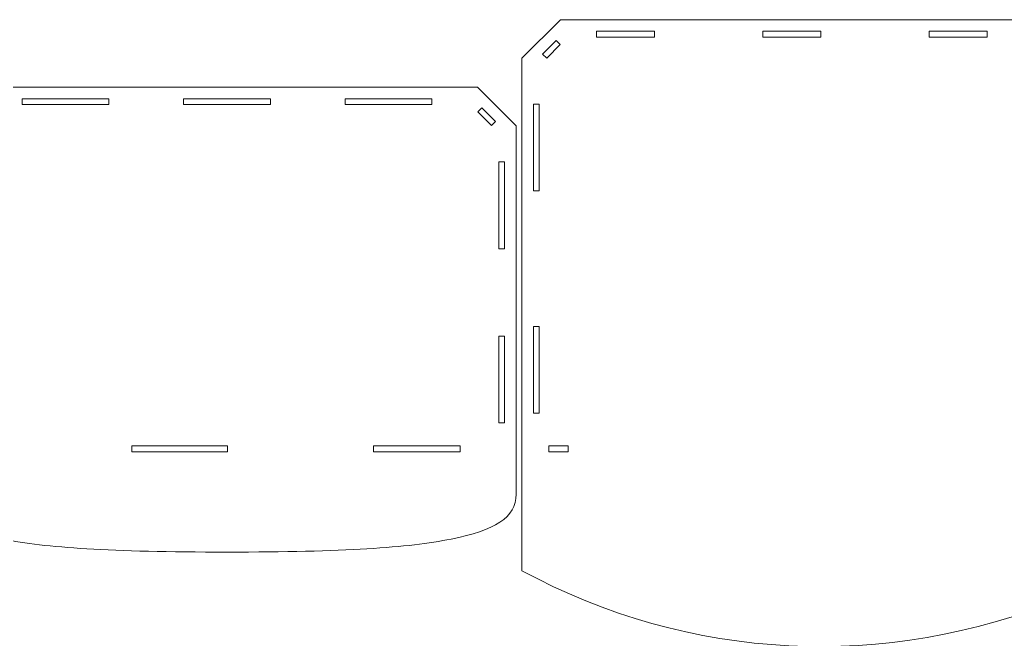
# Model space of a CAD drawing. Header units: millimetres. Extents: x -1649 to 1065, y -1734 to 2335.
# Drawn here: x -593 to -81, y -527 to -206 of the extents above; entities that cross this region are included whole.
import ezdxf

# ---------------------------------------------------------------- set-up
doc = ezdxf.new("R2010")
doc.units = ezdxf.units.MM
doc.header["$MEASUREMENT"] = 0
doc.layers.add('Camada 1', color=7, linetype='Continuous')

msp = doc.modelspace()

# ---------------------------------------------------------------- linework, layer by layer
at = {"layer": 'Camada 1', "color": 250, "lineweight": 20}
for points, knots in [([(-355.1404, -241.0338), (-355.1404, -241.0338), (-615.1403, -241.0338), (-615.1403, -241.0338), (-615.1403, -241.0338), (-615.1403, -241.0338), (-635.1403, -261.0338), (-635.1403, -261.0338), (-635.1403, -261.0338), (-635.1403, -261.0338), (-785.1403, -261.0338), (-785.1403, -261.0338), (-785.1403, -261.0338), (-785.1403, -261.0338), (-785.1403, -226.0338), (-785.1403, -226.0338), (-785.1403, -226.0338), (-785.1403, -226.0338), (-805.1403, -206.0338), (-805.1403, -206.0338), (-805.1403, -206.0338), (-805.1403, -206.0338), (-1045.1402, -206.0338), (-1045.1402, -206.0338), (-1045.1402, -206.0338), (-1045.1402, -206.0338), (-1065.1402, -226.0338), (-1065.1402, -226.0338), (-1065.1402, -226.0338), (-1065.1402, -226.0338), (-1065.1402, -491.6908), (-1065.1402, -491.6908), (-1065.1402, -491.6908), (-978.7741, -538.5538), (-875.8428, -543.8264), (-785.1403, -506.0337), (-785.1403, -506.0337), (-785.1403, -506.0337), (-785.1403, -436.0337), (-785.1403, -436.0337), (-785.1403, -436.0337), (-785.1403, -436.0337), (-775.1403, -436.0337), (-775.1403, -436.0337), (-775.1403, -436.0337), (-767.9801, -455.8384), (-749.1783, -469.0337), (-728.119, -469.0337), (-728.119, -469.0337), (-728.119, -469.0337), (-697.1616, -469.0337), (-697.1616, -469.0337), (-697.1616, -469.0337), (-676.1023, -469.0337), (-657.3005, -455.8384), (-650.1403, -436.0337), (-650.1403, -436.0337), (-650.1403, -436.0337), (-635.1403, -436.0337), (-635.1403, -436.0337), (-635.1403, -436.0337), (-635.1403, -436.0337), (-635.1403, -452.0337), (-635.1403, -452.0337), (-635.1403, -452.0337), (-635.1403, -464.2559), (-623.8903, -470.7837), (-601.3903, -475.2837), (-601.3903, -475.2837), (-578.8903, -479.7837), (-546.2515, -482.0337), (-485.1404, -482.0337), (-485.1404, -482.0337), (-424.0293, -482.0337), (-391.3904, -479.7837), (-368.8904, -475.2837), (-368.8904, -475.2837), (-346.3904, -470.7837), (-335.1404, -464.2559), (-335.1404, -452.0337), (-335.1404, -452.0337), (-335.1404, -452.0337), (-335.1404, -261.0338), (-335.1404, -261.0338), (-335.1404, -261.0338), (-335.1404, -261.0338), (-355.1404, -241.0338), (-355.1404, -241.0338)], [0, 0, 0, 0, 0.04347826, 0.04347826, 0.04347826, 0.04347826, 0.08695652, 0.08695652, 0.08695652, 0.08695652, 0.13043478, 0.13043478, 0.13043478, 0.13043478, 0.17391304, 0.17391304, 0.17391304, 0.17391304, 0.2173913, 0.2173913, 0.2173913, 0.2173913, 0.26086957, 0.26086957, 0.26086957, 0.26086957, 0.30434783, 0.30434783, 0.30434783, 0.30434783, 0.34782609, 0.34782609, 0.34782609, 0.34782609, 0.39130435, 0.39130435, 0.39130435, 0.39130435, 0.43478261, 0.43478261, 0.43478261, 0.43478261, 0.47826087, 0.47826087, 0.47826087, 0.47826087, 0.52173913, 0.52173913, 0.52173913, 0.52173913, 0.56521739, 0.56521739, 0.56521739, 0.56521739, 0.60869565, 0.60869565, 0.60869565, 0.60869565, 0.65217391, 0.65217391, 0.65217391, 0.65217391, 0.69565217, 0.69565217, 0.69565217, 0.69565217, 0.73913043, 0.73913043, 0.73913043, 0.73913043, 0.7826087, 0.7826087, 0.7826087, 0.7826087, 0.82608696, 0.82608696, 0.82608696, 0.82608696, 0.86956522, 0.86956522, 0.86956522, 0.86956522, 0.91304348, 0.91304348, 0.91304348, 0.91304348, 1, 1, 1, 1]), ([(97.8595, -436.0337), (97.8595, -436.0337), (97.8595, -452.0337), (97.8595, -452.0337), (97.8595, -452.0337), (97.8595, -464.2559), (109.1095, -470.7837), (131.6095, -475.2837), (131.6095, -475.2837), (154.1095, -479.7837), (186.7483, -482.0337), (247.8594, -482.0337), (247.8594, -482.0337), (308.9705, -482.0337), (341.6094, -479.7837), (364.1094, -475.2837), (364.1094, -475.2837), (386.6094, -470.7837), (397.8594, -464.2559), (397.8594, -452.0337), (397.8594, -452.0337), (397.8594, -452.0337), (397.8594, -261.0338), (397.8594, -261.0338), (397.8594, -261.0338), (397.8594, -261.0338), (377.8594, -241.0338), (377.8594, -241.0338), (377.8594, -241.0338), (377.8594, -241.0338), (117.8595, -241.0338), (117.8595, -241.0338), (117.8595, -241.0338), (117.8595, -241.0338), (97.8595, -261.0338), (97.8595, -261.0338), (97.8595, -261.0338), (97.8595, -261.0338), (-52.1405, -261.0338), (-52.1405, -261.0338), (-52.1405, -261.0338), (-52.1405, -261.0338), (-52.1405, -226.0338), (-52.1405, -226.0338), (-52.1405, -226.0338), (-52.1405, -226.0338), (-72.1405, -206.0338), (-72.1405, -206.0338), (-72.1405, -206.0338), (-72.1405, -206.0338), (-312.1404, -206.0338), (-312.1404, -206.0338), (-312.1404, -206.0338), (-312.1404, -206.0338), (-332.1404, -226.0338), (-332.1404, -226.0338), (-332.1404, -226.0338), (-332.1404, -226.0338), (-332.1404, -491.6908), (-332.1404, -491.6908), (-332.1404, -491.6908), (-245.7743, -538.5538), (-142.843, -543.8264), (-52.1405, -506.0337), (-52.1405, -506.0337), (-52.1405, -506.0337), (-52.1405, -436.0337), (-52.1405, -436.0337), (-52.1405, -436.0337), (-52.1405, -436.0337), (-42.1405, -436.0337), (-42.1405, -436.0337), (-42.1405, -436.0337), (-34.9803, -455.8384), (-16.1785, -469.0337), (4.8808, -469.0337), (4.8808, -469.0337), (4.8808, -469.0337), (35.8382, -469.0337), (35.8382, -469.0337), (35.8382, -469.0337), (56.8975, -469.0337), (75.6993, -455.8384), (82.8595, -436.0337), (82.8595, -436.0337), (82.8595, -436.0337), (97.8595, -436.0337), (97.8595, -436.0337)], [0, 0, 0, 0, 0.04347826, 0.04347826, 0.04347826, 0.04347826, 0.08695652, 0.08695652, 0.08695652, 0.08695652, 0.13043478, 0.13043478, 0.13043478, 0.13043478, 0.17391304, 0.17391304, 0.17391304, 0.17391304, 0.2173913, 0.2173913, 0.2173913, 0.2173913, 0.26086957, 0.26086957, 0.26086957, 0.26086957, 0.30434783, 0.30434783, 0.30434783, 0.30434783, 0.34782609, 0.34782609, 0.34782609, 0.34782609, 0.39130435, 0.39130435, 0.39130435, 0.39130435, 0.43478261, 0.43478261, 0.43478261, 0.43478261, 0.47826087, 0.47826087, 0.47826087, 0.47826087, 0.52173913, 0.52173913, 0.52173913, 0.52173913, 0.56521739, 0.56521739, 0.56521739, 0.56521739, 0.60869565, 0.60869565, 0.60869565, 0.60869565, 0.65217391, 0.65217391, 0.65217391, 0.65217391, 0.69565217, 0.69565217, 0.69565217, 0.69565217, 0.73913043, 0.73913043, 0.73913043, 0.73913043, 0.7826087, 0.7826087, 0.7826087, 0.7826087, 0.82608696, 0.82608696, 0.82608696, 0.82608696, 0.86956522, 0.86956522, 0.86956522, 0.86956522, 0.91304348, 0.91304348, 0.91304348, 0.91304348, 1, 1, 1, 1]), ([(-263.4125, -212.0338), (-263.4125, -212.0338), (-263.4125, -215.0338), (-263.4125, -215.0338), (-263.4125, -215.0338), (-263.4125, -215.0338), (-293.4125, -215.0338), (-293.4125, -215.0338), (-293.4125, -215.0338), (-293.4125, -215.0338), (-293.4125, -212.0338), (-293.4125, -212.0338), (-293.4125, -212.0338), (-293.4125, -212.0338), (-263.4125, -212.0338), (-263.4125, -212.0338)], [0, 0, 0, 0, 0.2, 0.2, 0.2, 0.2, 0.4, 0.4, 0.4, 0.4, 0.6, 0.6, 0.6, 0.6, 1, 1, 1, 1]), ([(-177.1404, -212.0338), (-177.1404, -212.0338), (-177.1404, -215.0338), (-177.1404, -215.0338), (-177.1404, -215.0338), (-177.1404, -215.0338), (-207.1404, -215.0338), (-207.1404, -215.0338), (-207.1404, -215.0338), (-207.1404, -215.0338), (-207.1404, -212.0338), (-207.1404, -212.0338), (-207.1404, -212.0338), (-207.1404, -212.0338), (-177.1404, -212.0338), (-177.1404, -212.0338)], [0, 0, 0, 0, 0.2, 0.2, 0.2, 0.2, 0.4, 0.4, 0.4, 0.4, 0.6, 0.6, 0.6, 0.6, 1, 1, 1, 1]), ([(-90.8684, -212.0338), (-90.8684, -212.0338), (-90.8684, -215.0338), (-90.8684, -215.0338), (-90.8684, -215.0338), (-90.8684, -215.0338), (-120.8684, -215.0338), (-120.8684, -215.0338), (-120.8684, -215.0338), (-120.8684, -215.0338), (-120.8684, -212.0338), (-120.8684, -212.0338), (-120.8684, -212.0338), (-120.8684, -212.0338), (-90.8684, -212.0338), (-90.8684, -212.0338)], [0, 0, 0, 0, 0.2, 0.2, 0.2, 0.2, 0.4, 0.4, 0.4, 0.4, 0.6, 0.6, 0.6, 0.6, 1, 1, 1, 1]), ([(-314.3622, -216.7409), (-314.3622, -216.7409), (-312.2409, -218.8622), (-312.2409, -218.8622), (-312.2409, -218.8622), (-312.2409, -218.8622), (-319.312, -225.9333), (-319.312, -225.9333), (-319.312, -225.9333), (-319.312, -225.9333), (-321.4333, -223.812), (-321.4333, -223.812), (-321.4333, -223.812), (-321.4333, -223.812), (-314.3622, -216.7409), (-314.3622, -216.7409)], [0, 0, 0, 0, 0.2, 0.2, 0.2, 0.2, 0.4, 0.4, 0.4, 0.4, 0.6, 0.6, 0.6, 0.6, 1, 1, 1, 1]), ([(-546.4125, -250.0338), (-546.4125, -250.0338), (-591.4124, -250.0338), (-591.4124, -250.0338), (-591.4124, -250.0338), (-591.4124, -250.0338), (-591.4124, -247.0338), (-591.4124, -247.0338), (-591.4124, -247.0338), (-591.4124, -247.0338), (-546.4125, -247.0338), (-546.4125, -247.0338), (-546.4125, -247.0338), (-546.4125, -247.0338), (-546.4125, -250.0338), (-546.4125, -250.0338)], [0, 0, 0, 0, 0.2, 0.2, 0.2, 0.2, 0.4, 0.4, 0.4, 0.4, 0.6, 0.6, 0.6, 0.6, 1, 1, 1, 1]), ([(-507.6404, -250.0338), (-507.6404, -250.0338), (-507.6404, -247.0338), (-507.6404, -247.0338), (-507.6404, -247.0338), (-507.6404, -247.0338), (-462.6404, -247.0338), (-462.6404, -247.0338), (-462.6404, -247.0338), (-462.6404, -247.0338), (-462.6404, -250.0338), (-462.6404, -250.0338), (-462.6404, -250.0338), (-462.6404, -250.0338), (-507.6404, -250.0338), (-507.6404, -250.0338)], [0, 0, 0, 0, 0.2, 0.2, 0.2, 0.2, 0.4, 0.4, 0.4, 0.4, 0.6, 0.6, 0.6, 0.6, 1, 1, 1, 1]), ([(-423.8683, -250.0338), (-423.8683, -250.0338), (-423.8683, -247.0338), (-423.8683, -247.0338), (-423.8683, -247.0338), (-423.8683, -247.0338), (-378.8683, -247.0338), (-378.8683, -247.0338), (-378.8683, -247.0338), (-378.8683, -247.0338), (-378.8683, -250.0338), (-378.8683, -250.0338), (-378.8683, -250.0338), (-378.8683, -250.0338), (-423.8683, -250.0338), (-423.8683, -250.0338)], [0, 0, 0, 0, 0.2, 0.2, 0.2, 0.2, 0.4, 0.4, 0.4, 0.4, 0.6, 0.6, 0.6, 0.6, 1, 1, 1, 1]), ([(-323.1404, -249.7617), (-323.1404, -249.7617), (-323.1404, -294.7617), (-323.1404, -294.7617), (-323.1404, -294.7617), (-323.1404, -294.7617), (-326.1404, -294.7617), (-326.1404, -294.7617), (-326.1404, -294.7617), (-326.1404, -294.7617), (-326.1404, -249.7617), (-326.1404, -249.7617), (-326.1404, -249.7617), (-326.1404, -249.7617), (-323.1404, -249.7617), (-323.1404, -249.7617)], [0, 0, 0, 0, 0.2, 0.2, 0.2, 0.2, 0.4, 0.4, 0.4, 0.4, 0.6, 0.6, 0.6, 0.6, 1, 1, 1, 1]), ([(-355.0399, -253.8622), (-355.0399, -253.8622), (-352.9186, -251.7409), (-352.9186, -251.7409), (-352.9186, -251.7409), (-352.9186, -251.7409), (-345.8475, -258.812), (-345.8475, -258.812), (-345.8475, -258.812), (-345.8475, -258.812), (-347.9688, -260.9333), (-347.9688, -260.9333), (-347.9688, -260.9333), (-347.9688, -260.9333), (-355.0399, -253.8622), (-355.0399, -253.8622)], [0, 0, 0, 0, 0.2, 0.2, 0.2, 0.2, 0.4, 0.4, 0.4, 0.4, 0.6, 0.6, 0.6, 0.6, 1, 1, 1, 1]), ([(-344.1404, -324.7617), (-344.1404, -324.7617), (-344.1404, -279.7617), (-344.1404, -279.7617), (-344.1404, -279.7617), (-344.1404, -279.7617), (-341.1404, -279.7617), (-341.1404, -279.7617), (-341.1404, -279.7617), (-341.1404, -279.7617), (-341.1404, -324.7617), (-341.1404, -324.7617), (-341.1404, -324.7617), (-341.1404, -324.7617), (-344.1404, -324.7617), (-344.1404, -324.7617)], [0, 0, 0, 0, 0.2, 0.2, 0.2, 0.2, 0.4, 0.4, 0.4, 0.4, 0.6, 0.6, 0.6, 0.6, 1, 1, 1, 1]), ([(-326.1404, -365.0338), (-326.1404, -365.0338), (-323.1404, -365.0338), (-323.1404, -365.0338), (-323.1404, -365.0338), (-323.1404, -365.0338), (-323.1404, -410.0337), (-323.1404, -410.0337), (-323.1404, -410.0337), (-323.1404, -410.0337), (-326.1404, -410.0337), (-326.1404, -410.0337), (-326.1404, -410.0337), (-326.1404, -410.0337), (-326.1404, -365.0338), (-326.1404, -365.0338)], [0, 0, 0, 0, 0.2, 0.2, 0.2, 0.2, 0.4, 0.4, 0.4, 0.4, 0.6, 0.6, 0.6, 0.6, 1, 1, 1, 1]), ([(-344.1404, -370.0338), (-344.1404, -370.0338), (-341.1404, -370.0338), (-341.1404, -370.0338), (-341.1404, -370.0338), (-341.1404, -370.0338), (-341.1404, -415.0337), (-341.1404, -415.0337), (-341.1404, -415.0337), (-341.1404, -415.0337), (-344.1404, -415.0337), (-344.1404, -415.0337), (-344.1404, -415.0337), (-344.1404, -415.0337), (-344.1404, -370.0338), (-344.1404, -370.0338)], [0, 0, 0, 0, 0.2, 0.2, 0.2, 0.2, 0.4, 0.4, 0.4, 0.4, 0.6, 0.6, 0.6, 0.6, 1, 1, 1, 1]), ([(-534.5404, -427.0337), (-534.5404, -427.0337), (-484.8071, -427.0337), (-484.8071, -427.0337), (-484.8071, -427.0337), (-484.8071, -427.0337), (-484.8071, -430.0337), (-484.8071, -430.0337), (-484.8071, -430.0337), (-484.8071, -430.0337), (-534.5404, -430.0337), (-534.5404, -430.0337), (-534.5404, -430.0337), (-534.5404, -430.0337), (-534.5404, -427.0337), (-534.5404, -427.0337)], [0, 0, 0, 0, 0.2, 0.2, 0.2, 0.2, 0.4, 0.4, 0.4, 0.4, 0.6, 0.6, 0.6, 0.6, 1, 1, 1, 1]), ([(-409.1404, -430.0337), (-409.1404, -430.0337), (-409.1404, -427.0337), (-409.1404, -427.0337), (-409.1404, -427.0337), (-409.1404, -427.0337), (-364.1404, -427.0337), (-364.1404, -427.0337), (-364.1404, -427.0337), (-364.1404, -427.0337), (-364.1404, -430.0337), (-364.1404, -430.0337), (-364.1404, -430.0337), (-364.1404, -430.0337), (-409.1404, -430.0337), (-409.1404, -430.0337)], [0, 0, 0, 0, 0.2, 0.2, 0.2, 0.2, 0.4, 0.4, 0.4, 0.4, 0.6, 0.6, 0.6, 0.6, 1, 1, 1, 1]), ([(-308.1404, -427.0337), (-308.1404, -427.0337), (-308.1404, -430.0337), (-308.1404, -430.0337), (-308.1404, -430.0337), (-308.1404, -430.0337), (-318.1404, -430.0337), (-318.1404, -430.0337), (-318.1404, -430.0337), (-318.1404, -430.0337), (-318.1404, -427.0337), (-318.1404, -427.0337), (-318.1404, -427.0337), (-318.1404, -427.0337), (-308.1404, -427.0337), (-308.1404, -427.0337)], [0, 0, 0, 0, 0.2, 0.2, 0.2, 0.2, 0.4, 0.4, 0.4, 0.4, 0.6, 0.6, 0.6, 0.6, 1, 1, 1, 1])]:
    msp.add_open_spline(points, degree=3, knots=knots, dxfattribs=at)

doc.saveas('drawing.dxf')
